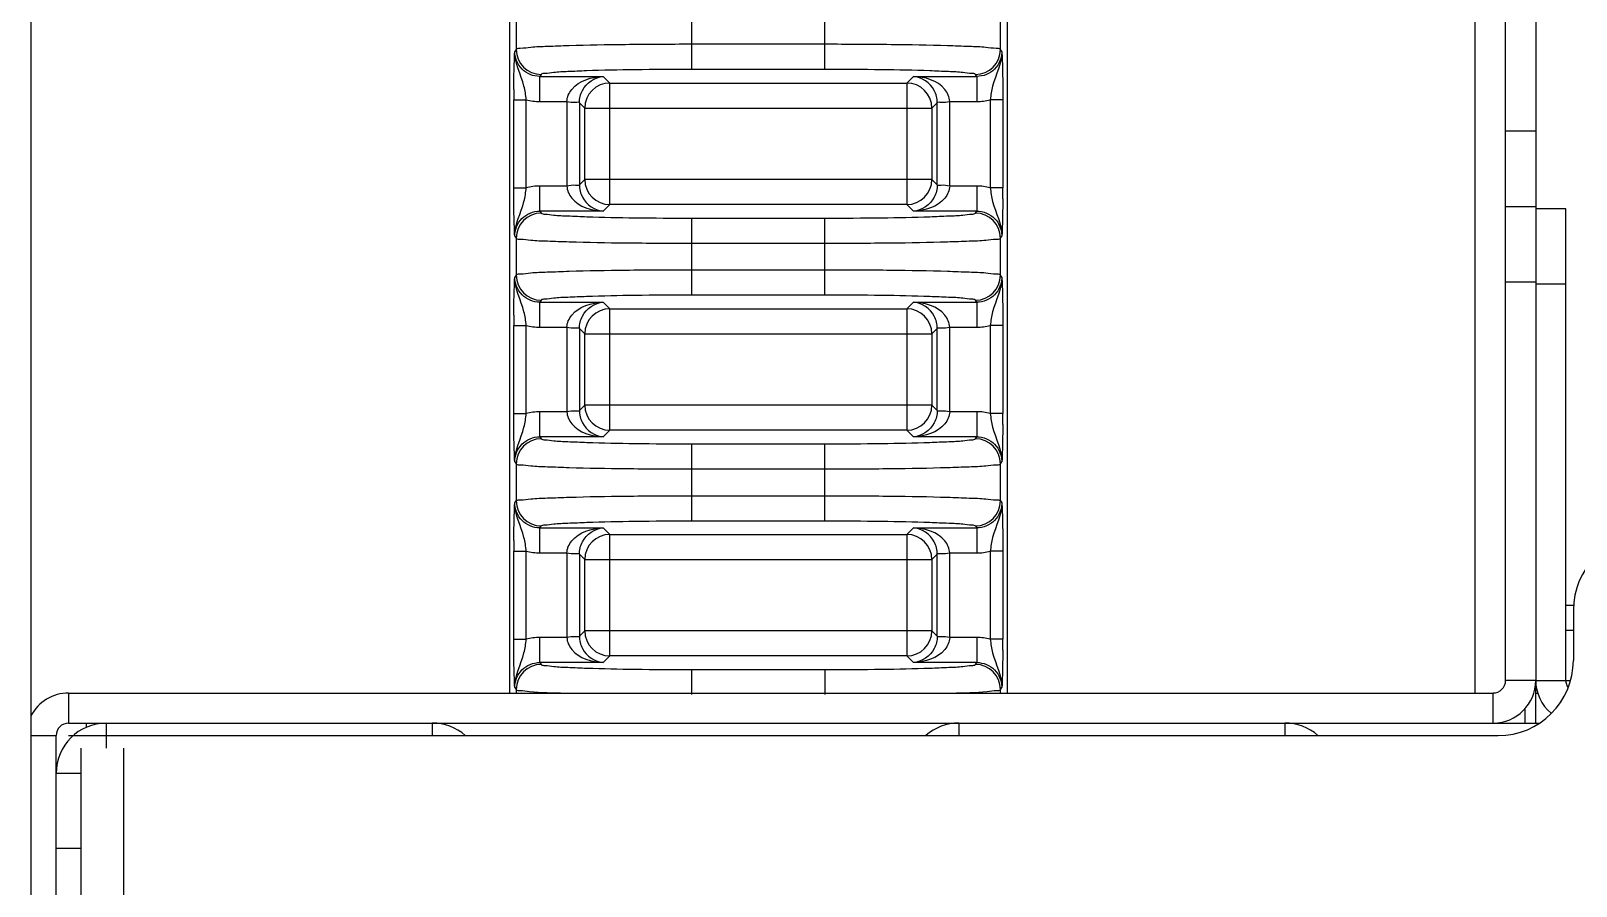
# Model space of a CAD drawing. Header units: millimetres. Extents: x 10297564 to 11610295, y -9287743 to -8409454.
# Drawn here: x 10506171 to 10507407, y -9091919 to -9091235 of the extents above; entities that cross this region are included whole.
import ezdxf

# ---------------------------------------------------------------- set-up
doc = ezdxf.new("R2010")
doc.units = ezdxf.units.MM
doc.header["$LTSCALE"] = 100
doc.layers.add('-0', color=7, linetype='Continuous')

# ---------------------------------------------------------------- blocks, each defined once
blk = doc.blocks.new('인버터 외형도')
at = {"layer": '-0', "linetype": 'Continuous'}
for p, q in [((102772.92, 38367.84), (102772.92, 43604.89)), ((103060.05, 42997.81), (103060.05, 42319.7)), ((103060.06, 42997.81), (103060.06, 42319.7)), ((103358.62, 42997.81), (103358.62, 42319.7)), ((103358.63, 42997.81), (103358.63, 42319.7)), ((103639.3, 42997.81), (103639.3, 42319.7)), ((103657.8, 42327.23), (103657.8, 43003.06)), ((103675.86, 43003.06), (103675.86, 42327.23)), ((103169.35, 42740.08), (103169.35, 42693.92)), ((103249.33, 42693.92), (103249.33, 42740.08)), ((103064.05, 42728.11), (103064.05, 42705.89)), ((103354.64, 42705.89), (103354.64, 42728.11)), ((103064.05, 42705.89), (103063.18, 42704.72)), ((103249.33, 42708.96), (103169.35, 42708.96)), ((103355.51, 42704.72), (103354.64, 42705.89)), ((103079.09, 42690.85), (103078.21, 42689.68)), ((103249.33, 42693.92), (103169.35, 42693.92)), ((103340.47, 42689.68), (103339.59, 42690.85)), ((103078.21, 42674.64), (103078.21, 42689.68)), ((103078.21, 42689.68), (103116.26, 42689.68)), ((103116.26, 42689.68), (103120.2, 42685.73)), ((103120.2, 42612.82), (103120.2, 42685.73)), ((103120.2, 42685.73), (103298.48, 42685.73)), ((103298.48, 42685.73), (103302.42, 42689.68)), ((103298.48, 42685.73), (103298.48, 42612.82)), ((103302.42, 42689.68), (103340.47, 42689.68)), ((103340.47, 42689.68), (103340.47, 42674.64)), ((103062.6, 42622.81), (103062.6, 42675.74)), ((103062.6, 42675.74), (103070.12, 42675.74)), ((103070.12, 42622.81), (103070.12, 42675.74)), ((103078.21, 42674.64), (103094.46, 42674.64)), ((103094.46, 42674.64), (103094.46, 42623.92)), ((103101.98, 42673.87), (103101.98, 42624.68)), ((103101.98, 42673.87), (103105.16, 42670.69)), ((103313.52, 42670.69), (103316.7, 42673.87)), ((103316.7, 42624.68), (103316.7, 42673.87)), ((103324.22, 42623.92), (103324.22, 42674.64)), ((103324.22, 42674.64), (103340.47, 42674.64)), ((103348.56, 42675.74), (103348.56, 42622.81)), ((103356.08, 42675.74), (103348.56, 42675.74)), ((103356.08, 42675.74), (103356.08, 42622.81)), ((103105.16, 42627.86), (103105.16, 42670.69)), ((103105.16, 42670.69), (103313.52, 42670.69)), ((103313.52, 42670.69), (103313.52, 42627.86)), ((103675.86, 42656.8), (103657.8, 42656.8)), ((103105.16, 42627.86), (103101.98, 42624.68)), ((103313.52, 42627.86), (103105.16, 42627.86)), ((103316.7, 42624.68), (103313.52, 42627.86)), ((103062.6, 42622.81), (103070.12, 42622.81)), ((103078.21, 42608.88), (103078.21, 42623.92)), ((103094.46, 42623.92), (103078.21, 42623.92)), ((103340.47, 42623.92), (103324.22, 42623.92)), ((103340.47, 42623.92), (103340.47, 42608.88)), ((103356.08, 42622.81), (103348.56, 42622.81)), ((103078.21, 42608.88), (103079.09, 42607.71)), ((103116.26, 42608.88), (103078.21, 42608.88)), ((103120.2, 42612.82), (103116.26, 42608.88)), ((103298.48, 42612.82), (103120.2, 42612.82)), ((103302.42, 42608.88), (103298.48, 42612.82)), ((103340.47, 42608.88), (103302.42, 42608.88)), ((103339.59, 42607.71), (103340.47, 42608.88)), ((103657.8, 42611.65), (103675.86, 42611.65)), ((103693.92, 42610.15), (103675.86, 42610.15)), ((103693.92, 42327.23), (103693.92, 42610.15)), ((103169.35, 42604.64), (103169.35, 42558.48)), ((103169.35, 42604.64), (103249.33, 42604.64)), ((103249.33, 42558.48), (103249.33, 42604.64)), ((103063.18, 42593.83), (103064.05, 42592.67)), ((103064.05, 42592.67), (103064.05, 42570.44)), ((103169.35, 42589.6), (103249.33, 42589.6)), ((103354.64, 42592.67), (103355.51, 42593.83)), ((103354.64, 42570.44), (103354.64, 42592.67)), ((103064.05, 42570.44), (103063.18, 42569.28)), ((103249.33, 42573.52), (103169.35, 42573.52)), ((103355.51, 42569.28), (103354.64, 42570.44)), ((103657.8, 42566.51), (103675.86, 42566.51)), ((103693.92, 42565), (103675.86, 42565)), ((103079.09, 42555.4), (103078.21, 42554.23)), ((103078.21, 42539.19), (103078.21, 42554.23)), ((103078.21, 42554.23), (103116.26, 42554.23)), ((103116.26, 42554.23), (103120.2, 42550.29)), ((103249.33, 42558.48), (103169.35, 42558.48)), ((103298.48, 42550.29), (103302.42, 42554.23)), ((103302.42, 42554.23), (103340.47, 42554.23)), ((103340.47, 42554.23), (103339.59, 42555.4)), ((103340.47, 42554.23), (103340.47, 42539.19)), ((103120.2, 42477.38), (103120.2, 42550.29)), ((103120.2, 42550.29), (103298.48, 42550.29)), ((103298.48, 42550.29), (103298.48, 42477.38)), ((103062.6, 42487.37), (103062.6, 42540.3)), ((103062.6, 42540.3), (103070.12, 42540.3)), ((103070.12, 42487.37), (103070.12, 42540.3)), ((103078.21, 42539.19), (103094.46, 42539.19)), ((103094.46, 42539.19), (103094.46, 42488.48)), ((103101.98, 42538.43), (103101.98, 42489.24)), ((103101.98, 42538.43), (103105.16, 42535.25)), ((103105.16, 42492.42), (103105.16, 42535.25)), ((103105.16, 42535.25), (103313.52, 42535.25)), ((103313.52, 42535.25), (103316.7, 42538.43)), ((103313.52, 42535.25), (103313.52, 42492.42)), ((103316.7, 42489.24), (103316.7, 42538.43)), ((103324.22, 42488.48), (103324.22, 42539.19)), ((103324.22, 42539.19), (103340.47, 42539.19)), ((103348.56, 42540.3), (103348.56, 42487.37)), ((103356.08, 42540.3), (103348.56, 42540.3)), ((103356.08, 42540.3), (103356.08, 42487.37)), ((103062.6, 42487.37), (103070.12, 42487.37)), ((103078.21, 42473.44), (103078.21, 42488.48)), ((103094.46, 42488.48), (103078.21, 42488.48)), ((103105.16, 42492.42), (103101.98, 42489.24)), ((103313.52, 42492.42), (103105.16, 42492.42)), ((103316.7, 42489.24), (103313.52, 42492.42)), ((103340.47, 42488.48), (103324.22, 42488.48)), ((103340.47, 42488.48), (103340.47, 42473.44)), ((103356.08, 42487.37), (103348.56, 42487.37)), ((103120.2, 42477.38), (103116.26, 42473.44)), ((103298.48, 42477.38), (103120.2, 42477.38)), ((103302.42, 42473.44), (103298.48, 42477.38)), ((103078.21, 42473.44), (103079.09, 42472.27)), ((103116.26, 42473.44), (103078.21, 42473.44)), ((103169.35, 42469.2), (103169.35, 42423.03)), ((103169.35, 42469.2), (103249.33, 42469.2)), ((103249.33, 42423.03), (103249.33, 42469.2)), ((103340.47, 42473.44), (103302.42, 42473.44)), ((103339.59, 42472.27), (103340.47, 42473.44)), ((103063.18, 42458.39), (103064.05, 42457.23)), ((103064.05, 42457.23), (103064.05, 42435)), ((103169.35, 42454.16), (103249.33, 42454.16)), ((103354.64, 42457.23), (103355.51, 42458.39)), ((103354.64, 42435), (103354.64, 42457.23)), ((103063.18, 42433.84), (103064.05, 42435)), ((103169.35, 42438.07), (103249.33, 42438.07)), ((103354.64, 42435), (103355.51, 42433.84)), ((103169.35, 42423.03), (103249.33, 42423.03)), ((103078.21, 42418.79), (103079.09, 42419.96)), ((103078.21, 42403.75), (103078.21, 42418.79)), ((103078.21, 42418.79), (103116.26, 42418.79)), ((103116.26, 42418.79), (103120.2, 42414.85)), ((103120.2, 42341.94), (103120.2, 42414.85)), ((103120.2, 42414.85), (103298.48, 42414.85)), ((103298.48, 42414.85), (103302.42, 42418.79)), ((103298.48, 42414.85), (103298.48, 42341.94)), ((103302.42, 42418.79), (103340.47, 42418.79)), ((103339.59, 42419.96), (103340.47, 42418.79)), ((103340.47, 42418.79), (103340.47, 42403.75)), ((103062.6, 42351.93), (103062.6, 42404.86)), ((103062.6, 42404.86), (103070.12, 42404.86)), ((103070.12, 42351.93), (103070.12, 42404.86)), ((103078.21, 42403.75), (103094.46, 42403.75)), ((103094.46, 42403.75), (103094.46, 42353.04)), ((103324.22, 42353.04), (103324.22, 42403.75)), ((103324.22, 42403.75), (103340.47, 42403.75)), ((103348.56, 42404.86), (103348.56, 42351.93)), ((103356.08, 42404.86), (103348.56, 42404.86)), ((103356.08, 42404.86), (103356.08, 42351.93)), ((103101.98, 42402.99), (103101.98, 42353.8)), ((103101.98, 42402.99), (103105.16, 42399.81)), ((103105.16, 42356.98), (103105.16, 42399.81)), ((103105.16, 42399.81), (103313.52, 42399.81)), ((103313.52, 42399.81), (103316.7, 42402.99)), ((103313.52, 42399.81), (103313.52, 42356.98)), ((103316.7, 42353.8), (103316.7, 42402.99)), ((103693.92, 42372.37), (103698.77, 42372.37)), ((103698.43, 42369.37), (103698.43, 42339.27)), ((103105.16, 42356.98), (103101.98, 42353.8)), ((103313.52, 42356.98), (103105.16, 42356.98)), ((103316.7, 42353.8), (103313.52, 42356.98)), ((103693.92, 42357.33), (103698.43, 42357.33)), ((103062.6, 42351.93), (103070.12, 42351.93)), ((103078.21, 42338), (103078.21, 42353.04)), ((103094.46, 42353.04), (103078.21, 42353.04)), ((103340.47, 42353.04), (103324.22, 42353.04)), ((103340.47, 42353.04), (103340.47, 42338)), ((103356.08, 42351.93), (103348.56, 42351.93)), ((103120.2, 42341.94), (103116.26, 42338)), ((103298.48, 42341.94), (103120.2, 42341.94)), ((103302.42, 42338), (103298.48, 42341.94)), ((103078.21, 42338), (103079.09, 42336.83)), ((103116.26, 42338), (103078.21, 42338)), ((103169.35, 42333.75), (103169.35, 42318.71)), ((103169.35, 42333.75), (103249.33, 42333.75)), ((103249.33, 42333.75), (103249.33, 42318.71)), ((103340.47, 42338), (103302.42, 42338)), ((103339.59, 42336.83), (103340.47, 42338)), ((102795.49, 42319.7), (103650.28, 42319.7)), ((102795.49, 42319.7), (102795.49, 42301.64)), ((103063.18, 42322.95), (103064.05, 42321.79)), ((103064.05, 42321.79), (103064.05, 42319.7)), ((103354.64, 42321.79), (103355.51, 42322.95)), ((103354.64, 42319.7), (103354.64, 42321.79)), ((103650.28, 42301.64), (103650.28, 42319.7)), ((103675.86, 42327.23), (103657.8, 42327.23)), ((103675.86, 42301.64), (103675.86, 42327.23)), ((103675.86, 42327.23), (103696.6, 42327.23)), ((103675.86, 42319.7), (103677.14, 42319.7)), ((103669.4, 42310.31), (103669.4, 42301.64)), ((102795.49, 42301.64), (103650.28, 42301.64)), ((102806.03, 42301.64), (102806.03, 42299.08)), ((102813.55, 42301.64), (102813.55, 42301.2)), ((102818.07, 42301.64), (102818.07, 42286.6)), ((103013.7, 42301.64), (103013.7, 42294.12)), ((103329.73, 42301.64), (103329.73, 42294.12)), ((103525.37, 42301.64), (103525.37, 42294.12)), ((103529.88, 42301.64), (103529.88, 42301.2)), ((103650.28, 42301.64), (103675.86, 42301.64)), ((103675.86, 42301.64), (103677.73, 42301.64)), ((102772.92, 42294.12), (102787.97, 42294.12)), ((102787.97, 40307.65), (102787.97, 42294.12)), ((102795.49, 42294.12), (103653.29, 42294.12)), ((102803.02, 40325.71), (102803.02, 42286.6)), ((102828.6, 40300.13), (102828.6, 42286.6)), ((102787.97, 42276.06), (102788.41, 42276.06)), ((102787.97, 42271.55), (102803.02, 42271.55)), ((102803.02, 42226.4), (102787.97, 42226.4))]:
    blk.add_line(p, q, dxfattribs=at)
for centre, radius, start, end in [((103079.1, 42705.9), 15.05, 180.05306, 269.96222), ((103339.58, 42705.9), 15.05, 270.03779, 359.94694), ((103992.49, 42675.74), 929.89, 179.62718, 179.99981), ((103120.22, 42670.68), 15.06, 90.06382, 179.93618), ((103298.46, 42670.68), 15.06, 0.06646, 89.93354), ((103078.23, 42704.86), 30.23, 254.43756, 269.96484), ((103340.45, 42704.86), 30.23, 270.03518, 285.5611), ((103120.22, 42627.88), 15.06, 180.06646, 269.93354), ((103298.46, 42627.88), 15.06, 270.06382, 359.93618), ((103078.23, 42593.68), 30.23, 90.03722, 105.56061), ((103340.45, 42593.7), 30.22, 74.43161, 89.96228), ((102428.46, 42622.81), 927.62, 359.59924, 359.99991), ((103079.1, 42592.65), 15.05, 90.03779, 179.94694), ((103339.58, 42592.65), 15.05, 0.05306, 89.96222), ((103079.1, 42570.46), 15.05, 180.05306, 269.96222), ((103339.58, 42570.46), 15.05, 270.03779, 359.94694), ((103992.49, 42540.3), 929.89, 179.62718, 179.99981), ((103120.22, 42535.24), 15.06, 90.06382, 179.93618), ((103298.46, 42535.24), 15.06, 0.06646, 89.93354), ((103078.23, 42569.42), 30.23, 254.43756, 269.96484), ((103340.45, 42569.42), 30.23, 270.03518, 285.5611), ((103078.23, 42458.24), 30.23, 90.03722, 105.56061), ((103120.22, 42492.44), 15.06, 180.06646, 269.93354), ((103298.46, 42492.43), 15.06, 270.06382, 359.93618), ((103340.45, 42458.26), 30.22, 74.43161, 89.96228), ((102428.46, 42487.37), 927.62, 359.59924, 359.99991), ((103079.1, 42457.21), 15.05, 90.03779, 179.94694), ((103339.58, 42457.21), 15.05, 0.05306, 89.96222), ((103079.1, 42435.02), 15.05, 180.05306, 269.96221), ((103339.58, 42435.02), 15.05, 270.03778, 359.94694), ((103120.22, 42399.8), 15.06, 90.06382, 179.93618), ((103298.46, 42399.79), 15.06, 0.06646, 89.93354), ((103743.58, 42369.37), 45.15, 90, 180), ((103987.7, 42404.87), 925.1, 179.60423, 180.00066), ((103078.24, 42434.05), 30.29, 254.45269, 269.94662), ((103340.45, 42433.98), 30.23, 270.0356, 285.56054), ((103120.22, 42356.99), 15.06, 180.06646, 269.93354), ((103298.46, 42356.99), 15.06, 270.06382, 359.93618), ((103078.23, 42322.8), 30.23, 90.03722, 105.56061), ((103340.45, 42322.82), 30.22, 74.43161, 89.96228), ((102428.46, 42351.93), 927.62, 359.59924, 359.99991), ((103653.29, 42339.27), 45.15, 270, 0), ((103079.1, 42321.77), 15.05, 90.03779, 179.94694), ((103339.58, 42321.77), 15.05, 0.05306, 89.96222), ((102795.49, 42294.12), 25.58, 90, 152.21151), ((103650.28, 42327.23), 25.58, 270, 0), ((103650.28, 42327.23), 7.52, 270, 0), ((103701.44, 42327.23), 25.58, 180, 230.16536), ((103701.44, 42327.23), 7.52, 180, 213.06779), ((102818.07, 42271.55), 30.1, 90, 180), ((102795.49, 42294.12), 7.52, 90, 180), ((103013.7, 42271.55), 30.1, 48.87509, 90), ((103329.73, 42271.55), 30.1, 90, 131.12491), ((103525.37, 42271.55), 30.1, 48.87509, 90)]:
    blk.add_arc(centre, radius, start, end, dxfattribs=at)
for points, knots in [([(103062.62, 42681.79), (103062.64, 42684.25), (103062.72, 42691.9), (103062.93, 42699.55), (103063.18, 42704.72)], [0, 0, 0, 0, 0.322166, 1, 1, 1, 1]), ([(103070.12, 42675.74), (103069.78, 42678.46), (103068.38, 42688.3), (103063.06, 42697.52), (103063.18, 42704.72)], [0, 0, 0, 0, 0.275105, 1, 1, 1, 1]), ([(103078.21, 42689.68), (103074.37, 42689.67), (103066.36, 42692.88), (103063.17, 42700.89), (103063.18, 42704.72)], [0, 0, 0, 0, 0.500119, 1, 1, 1, 1]), ([(103169.35, 42708.96), (103156.11, 42708.96), (103131.62, 42708.79), (103102.65, 42708.38), (103083.84, 42707.6), (103073.86, 42707.37), (103068.05, 42706.37), (103064.61, 42706.53), (103064.05, 42705.89)], [0, 0, 0, 0, 0.376748, 0.697645, 0.821957, 0.915773, 0.975754, 1, 1, 1, 1]), ([(103354.64, 42705.89), (103354.07, 42706.53), (103350.63, 42706.37), (103344.81, 42707.37), (103334.81, 42707.6), (103315.99, 42708.38), (103287.03, 42708.79), (103262.56, 42708.96), (103249.33, 42708.96)], [0, 0, 0, 0, 0.024285, 0.084388, 0.178387, 0.302854, 0.623642, 1, 1, 1, 1]), ([(103355.51, 42704.72), (103355.51, 42700.88), (103352.32, 42692.87), (103344.31, 42689.67), (103340.47, 42689.68)], [0, 0, 0, 0, 0.500133, 1, 1, 1, 1]), ([(103355.51, 42704.72), (103355.62, 42697.52), (103350.3, 42688.31), (103348.9, 42678.46), (103348.56, 42675.74)], [0, 0, 0, 0, 0.724595, 1, 1, 1, 1]), ([(103355.51, 42704.72), (103355.58, 42703.03), (103355.99, 42693.38), (103356.08, 42683.71), (103356.08, 42675.74)], [0, 0, 0, 0, 0.175479, 1, 1, 1, 1]), ([(103169.35, 42693.92), (103158, 42693.92), (103137.01, 42693.76), (103112.17, 42693.33), (103096.06, 42692.57), (103087.48, 42692.29), (103082.54, 42691.39), (103079.53, 42691.44), (103079.09, 42690.85)], [0, 0, 0, 0, 0.376613, 0.697396, 0.821674, 0.915489, 0.975525, 1, 1, 1, 1]), ([(103339.59, 42690.85), (103339.15, 42691.44), (103336.14, 42691.39), (103331.19, 42692.29), (103322.59, 42692.57), (103306.47, 42693.33), (103281.65, 42693.76), (103260.67, 42693.92), (103249.33, 42693.92)], [0, 0, 0, 0, 0.024516, 0.084671, 0.178669, 0.303103, 0.623777, 1, 1, 1, 1]), ([(103094.46, 42674.64), (103094.56, 42677.24), (103098.79, 42686.49), (103109.46, 42689.47), (103116.26, 42689.68)], [0, 0, 0, 0, 0.277015, 1, 1, 1, 1]), ([(103101.98, 42673.87), (103101.98, 42676.44), (103103.68, 42684.03), (103111.27, 42689.46), (103116.26, 42689.68)], [0, 0, 0, 0, 0.338868, 1, 1, 1, 1]), ([(103324.22, 42674.64), (103324.12, 42677.24), (103319.89, 42686.49), (103309.22, 42689.47), (103302.42, 42689.68)], [0, 0, 0, 0, 0.277007, 1, 1, 1, 1]), ([(103316.7, 42673.87), (103316.7, 42676.44), (103315.01, 42684.03), (103307.41, 42689.46), (103302.42, 42689.68)], [0, 0, 0, 0, 0.338881, 1, 1, 1, 1]), ([(103094.46, 42674.64), (103096.2, 42674.51), (103098.25, 42673.84), (103101.65, 42674.57), (103101.98, 42673.87)], [0, 0, 0, 0, 0.692692, 1, 1, 1, 1]), ([(103316.7, 42673.87), (103317.03, 42674.57), (103320.43, 42673.84), (103322.48, 42674.51), (103324.22, 42674.64)], [0, 0, 0, 0, 0.306912, 1, 1, 1, 1]), ([(103063.18, 42593.83), (103063.1, 42595.52), (103062.69, 42605.18), (103062.6, 42614.84), (103062.6, 42622.81)], [0, 0, 0, 0, 0.175482, 1, 1, 1, 1]), ([(103063.18, 42593.83), (103063.07, 42601.03), (103068.38, 42610.25), (103069.78, 42620.09), (103070.12, 42622.81)], [0, 0, 0, 0, 0.724596, 1, 1, 1, 1]), ([(103101.98, 42624.68), (103101.65, 42623.98), (103098.26, 42624.71), (103096.21, 42624.04), (103094.46, 42623.92)], [0, 0, 0, 0, 0.306912, 1, 1, 1, 1]), ([(103094.46, 42623.92), (103094.56, 42621.31), (103098.79, 42612.06), (103109.46, 42609.08), (103116.26, 42608.88)], [0, 0, 0, 0, 0.277007, 1, 1, 1, 1]), ([(103101.98, 42624.68), (103101.98, 42622.12), (103103.68, 42614.52), (103111.27, 42609.09), (103116.26, 42608.88)], [0, 0, 0, 0, 0.338881, 1, 1, 1, 1]), ([(103316.7, 42624.68), (103316.7, 42622.12), (103315.01, 42614.52), (103307.41, 42609.09), (103302.42, 42608.88)], [0, 0, 0, 0, 0.338868, 1, 1, 1, 1]), ([(103324.22, 42623.92), (103324.12, 42621.31), (103319.89, 42612.06), (103309.22, 42609.08), (103302.42, 42608.88)], [0, 0, 0, 0, 0.277015, 1, 1, 1, 1]), ([(103324.22, 42623.92), (103322.48, 42624.04), (103320.43, 42624.71), (103317.03, 42623.98), (103316.7, 42624.68)], [0, 0, 0, 0, 0.692692, 1, 1, 1, 1]), ([(103348.56, 42622.81), (103348.9, 42620.09), (103350.31, 42610.25), (103355.62, 42601.03), (103355.51, 42593.83)], [0, 0, 0, 0, 0.275247, 1, 1, 1, 1]), ([(103356.06, 42616.32), (103356.04, 42613.91), (103355.96, 42606.41), (103355.75, 42598.91), (103355.51, 42593.83)], [0, 0, 0, 0, 0.321898, 1, 1, 1, 1]), ([(103063.18, 42593.83), (103063.17, 42597.65), (103066.34, 42605.66), (103074.36, 42608.88), (103078.21, 42608.88)], [0, 0, 0, 0, 0.497939, 1, 1, 1, 1]), ([(103079.09, 42607.71), (103079.54, 42607.12), (103082.55, 42607.16), (103087.49, 42606.26), (103096.09, 42605.98), (103112.21, 42605.23), (103137.04, 42604.8), (103158.01, 42604.64), (103169.35, 42604.64)], [0, 0, 0, 0, 0.024516, 0.084671, 0.178669, 0.303103, 0.623777, 1, 1, 1, 1]), ([(103249.33, 42604.64), (103260.68, 42604.64), (103281.67, 42604.8), (103306.51, 42605.23), (103322.62, 42605.98), (103331.21, 42606.26), (103336.14, 42607.16), (103339.15, 42607.12), (103339.59, 42607.71)], [0, 0, 0, 0, 0.376613, 0.697396, 0.821674, 0.915489, 0.975525, 1, 1, 1, 1]), ([(103340.47, 42608.88), (103344.33, 42608.88), (103352.34, 42605.66), (103355.51, 42597.65), (103355.51, 42593.83)], [0, 0, 0, 0, 0.502151, 1, 1, 1, 1]), ([(103064.05, 42592.67), (103064.61, 42592.03), (103068.05, 42592.18), (103073.87, 42591.18), (103083.88, 42590.96), (103102.7, 42590.17), (103131.65, 42589.76), (103156.13, 42589.6), (103169.35, 42589.6)], [0, 0, 0, 0, 0.024285, 0.084388, 0.178387, 0.302854, 0.623642, 1, 1, 1, 1]), ([(103249.33, 42589.6), (103262.57, 42589.6), (103287.06, 42589.76), (103316.03, 42590.17), (103334.84, 42590.96), (103344.83, 42591.19), (103350.64, 42592.18), (103354.07, 42592.03), (103354.64, 42592.67)], [0, 0, 0, 0, 0.376748, 0.697645, 0.821957, 0.915773, 0.975754, 1, 1, 1, 1]), ([(103169.35, 42573.52), (103156.11, 42573.52), (103131.62, 42573.35), (103102.65, 42572.94), (103083.84, 42572.15), (103073.86, 42571.93), (103068.05, 42570.93), (103064.61, 42571.09), (103064.05, 42570.44)], [0, 0, 0, 0, 0.376748, 0.697645, 0.821957, 0.915773, 0.975754, 1, 1, 1, 1]), ([(103354.64, 42570.44), (103354.07, 42571.09), (103350.63, 42570.93), (103344.81, 42571.93), (103334.81, 42572.16), (103315.99, 42572.94), (103287.03, 42573.35), (103262.56, 42573.52), (103249.33, 42573.52)], [0, 0, 0, 0, 0.024285, 0.084388, 0.178387, 0.302854, 0.623642, 1, 1, 1, 1]), ([(103062.62, 42546.35), (103062.64, 42548.81), (103062.72, 42556.46), (103062.93, 42564.11), (103063.18, 42569.28)], [0, 0, 0, 0, 0.322166, 1, 1, 1, 1]), ([(103070.12, 42540.3), (103069.78, 42543.02), (103068.38, 42552.86), (103063.06, 42562.08), (103063.18, 42569.28)], [0, 0, 0, 0, 0.275105, 1, 1, 1, 1]), ([(103078.21, 42554.23), (103074.37, 42554.23), (103066.36, 42557.44), (103063.17, 42565.44), (103063.18, 42569.28)], [0, 0, 0, 0, 0.500119, 1, 1, 1, 1]), ([(103355.51, 42569.28), (103355.51, 42565.44), (103352.32, 42557.43), (103344.31, 42554.23), (103340.47, 42554.23)], [0, 0, 0, 0, 0.500133, 1, 1, 1, 1]), ([(103355.51, 42569.28), (103355.62, 42562.08), (103350.3, 42552.87), (103348.9, 42543.02), (103348.56, 42540.3)], [0, 0, 0, 0, 0.724595, 1, 1, 1, 1]), ([(103355.51, 42569.28), (103355.58, 42567.59), (103355.99, 42557.94), (103356.08, 42548.27), (103356.08, 42540.3)], [0, 0, 0, 0, 0.175479, 1, 1, 1, 1]), ([(103169.35, 42558.48), (103158, 42558.48), (103137.01, 42558.31), (103112.17, 42557.89), (103096.06, 42557.13), (103087.48, 42556.85), (103082.54, 42555.95), (103079.53, 42555.99), (103079.09, 42555.4)], [0, 0, 0, 0, 0.376613, 0.697396, 0.821674, 0.915489, 0.975525, 1, 1, 1, 1]), ([(103094.46, 42539.19), (103094.56, 42541.8), (103098.79, 42551.05), (103109.46, 42554.03), (103116.26, 42554.23)], [0, 0, 0, 0, 0.277015, 1, 1, 1, 1]), ([(103101.98, 42538.43), (103101.98, 42540.99), (103103.68, 42548.59), (103111.27, 42554.02), (103116.26, 42554.23)], [0, 0, 0, 0, 0.338868, 1, 1, 1, 1]), ([(103339.59, 42555.4), (103339.15, 42555.99), (103336.14, 42555.95), (103331.19, 42556.85), (103322.59, 42557.13), (103306.47, 42557.89), (103281.65, 42558.32), (103260.67, 42558.48), (103249.33, 42558.48)], [0, 0, 0, 0, 0.024516, 0.084671, 0.178669, 0.303103, 0.623777, 1, 1, 1, 1]), ([(103324.22, 42539.19), (103324.12, 42541.8), (103319.89, 42551.05), (103309.22, 42554.03), (103302.42, 42554.23)], [0, 0, 0, 0, 0.277007, 1, 1, 1, 1]), ([(103316.7, 42538.43), (103316.7, 42540.99), (103315.01, 42548.59), (103307.41, 42554.02), (103302.42, 42554.23)], [0, 0, 0, 0, 0.338881, 1, 1, 1, 1]), ([(103094.46, 42539.19), (103096.2, 42539.07), (103098.25, 42538.4), (103101.65, 42539.13), (103101.98, 42538.43)], [0, 0, 0, 0, 0.692692, 1, 1, 1, 1]), ([(103316.7, 42538.43), (103317.03, 42539.13), (103320.43, 42538.4), (103322.48, 42539.07), (103324.22, 42539.19)], [0, 0, 0, 0, 0.306912, 1, 1, 1, 1]), ([(103063.18, 42458.39), (103063.1, 42460.08), (103062.69, 42469.74), (103062.6, 42479.4), (103062.6, 42487.37)], [0, 0, 0, 0, 0.175482, 1, 1, 1, 1]), ([(103063.18, 42458.39), (103063.07, 42465.59), (103068.38, 42474.81), (103069.78, 42484.65), (103070.12, 42487.37)], [0, 0, 0, 0, 0.724596, 1, 1, 1, 1]), ([(103101.98, 42489.24), (103101.65, 42488.54), (103098.26, 42489.27), (103096.21, 42488.6), (103094.46, 42488.48)], [0, 0, 0, 0, 0.306912, 1, 1, 1, 1]), ([(103094.46, 42488.48), (103094.56, 42485.87), (103098.79, 42476.62), (103109.46, 42473.64), (103116.26, 42473.44)], [0, 0, 0, 0, 0.277007, 1, 1, 1, 1]), ([(103101.98, 42489.24), (103101.98, 42486.68), (103103.68, 42479.08), (103111.27, 42473.65), (103116.26, 42473.44)], [0, 0, 0, 0, 0.338881, 1, 1, 1, 1]), ([(103316.7, 42489.24), (103316.7, 42486.68), (103315.01, 42479.08), (103307.41, 42473.65), (103302.42, 42473.44)], [0, 0, 0, 0, 0.338868, 1, 1, 1, 1]), ([(103324.22, 42488.48), (103324.12, 42485.87), (103319.89, 42476.62), (103309.22, 42473.64), (103302.42, 42473.44)], [0, 0, 0, 0, 0.277015, 1, 1, 1, 1]), ([(103324.22, 42488.48), (103322.48, 42488.6), (103320.43, 42489.27), (103317.03, 42488.54), (103316.7, 42489.24)], [0, 0, 0, 0, 0.692692, 1, 1, 1, 1]), ([(103348.56, 42487.37), (103348.9, 42484.65), (103350.31, 42474.81), (103355.62, 42465.59), (103355.51, 42458.39)], [0, 0, 0, 0, 0.275247, 1, 1, 1, 1]), ([(103356.06, 42480.88), (103356.04, 42478.47), (103355.96, 42470.97), (103355.75, 42463.47), (103355.51, 42458.39)], [0, 0, 0, 0, 0.321898, 1, 1, 1, 1]), ([(103063.18, 42458.39), (103063.17, 42462.21), (103066.34, 42470.22), (103074.36, 42473.44), (103078.21, 42473.44)], [0, 0, 0, 0, 0.497939, 1, 1, 1, 1]), ([(103079.09, 42472.27), (103079.54, 42471.68), (103082.55, 42471.72), (103087.49, 42470.82), (103096.09, 42470.54), (103112.21, 42469.78), (103137.04, 42469.36), (103158.01, 42469.2), (103169.35, 42469.2)], [0, 0, 0, 0, 0.024516, 0.084671, 0.178669, 0.303103, 0.623777, 1, 1, 1, 1]), ([(103249.33, 42469.2), (103260.68, 42469.2), (103281.67, 42469.36), (103306.51, 42469.79), (103322.62, 42470.54), (103331.21, 42470.82), (103336.14, 42471.72), (103339.15, 42471.68), (103339.59, 42472.27)], [0, 0, 0, 0, 0.376613, 0.697396, 0.821674, 0.915489, 0.975525, 1, 1, 1, 1]), ([(103340.47, 42473.44), (103344.33, 42473.44), (103352.34, 42470.22), (103355.51, 42462.21), (103355.51, 42458.39)], [0, 0, 0, 0, 0.502151, 1, 1, 1, 1]), ([(103064.05, 42457.23), (103064.61, 42456.58), (103068.05, 42456.74), (103073.87, 42455.74), (103083.88, 42455.51), (103102.7, 42454.73), (103131.65, 42454.32), (103156.13, 42454.16), (103169.35, 42454.16)], [0, 0, 0, 0, 0.024285, 0.084388, 0.178387, 0.302854, 0.623642, 1, 1, 1, 1]), ([(103249.33, 42454.16), (103262.57, 42454.16), (103287.06, 42454.32), (103316.03, 42454.73), (103334.84, 42455.52), (103344.83, 42455.74), (103350.64, 42456.74), (103354.07, 42456.59), (103354.64, 42457.23)], [0, 0, 0, 0, 0.376748, 0.697645, 0.821957, 0.915773, 0.975754, 1, 1, 1, 1]), ([(103062.62, 42411.26), (103062.64, 42413.69), (103062.72, 42421.22), (103062.94, 42428.74), (103063.18, 42433.84)], [0, 0, 0, 0, 0.321938, 1, 1, 1, 1]), ([(103070.12, 42404.86), (103069.78, 42407.58), (103068.38, 42417.42), (103063.06, 42426.64), (103063.18, 42433.84)], [0, 0, 0, 0, 0.275194, 1, 1, 1, 1]), ([(103078.21, 42418.79), (103074.37, 42418.79), (103066.36, 42421.99), (103063.17, 42430), (103063.18, 42433.84)], [0, 0, 0, 0, 0.500275, 1, 1, 1, 1]), ([(103064.05, 42435), (103064.61, 42435.65), (103068.06, 42435.49), (103073.88, 42436.49), (103083.88, 42436.72), (103102.7, 42437.5), (103131.65, 42437.91), (103156.13, 42438.07), (103169.35, 42438.07)], [0, 0, 0, 0, 0.024293, 0.084405, 0.178415, 0.302898, 0.623686, 1, 1, 1, 1]), ([(103249.33, 42438.07), (103262.56, 42438.07), (103287.05, 42437.91), (103316.02, 42437.5), (103334.83, 42436.71), (103344.82, 42436.49), (103350.63, 42435.49), (103354.07, 42435.64), (103354.64, 42435)], [0, 0, 0, 0, 0.376596, 0.697509, 0.821858, 0.91572, 0.975736, 1, 1, 1, 1]), ([(103355.51, 42433.84), (103355.51, 42430.02), (103352.34, 42422.01), (103344.32, 42418.79), (103340.47, 42418.79)], [0, 0, 0, 0, 0.498074, 1, 1, 1, 1]), ([(103355.51, 42433.84), (103355.62, 42426.64), (103350.3, 42417.42), (103348.9, 42407.58), (103348.56, 42404.86)], [0, 0, 0, 0, 0.724604, 1, 1, 1, 1]), ([(103355.51, 42433.84), (103355.59, 42432.15), (103355.99, 42422.49), (103356.08, 42412.83), (103356.08, 42404.86)], [0, 0, 0, 0, 0.175484, 1, 1, 1, 1]), ([(103079.09, 42419.96), (103079.54, 42420.55), (103082.55, 42420.51), (103087.5, 42421.41), (103096.09, 42421.69), (103112.21, 42422.45), (103137.04, 42422.87), (103158.02, 42423.03), (103169.35, 42423.03)], [0, 0, 0, 0, 0.024524, 0.084688, 0.178698, 0.303147, 0.623821, 1, 1, 1, 1]), ([(103249.33, 42423.03), (103260.67, 42423.03), (103281.66, 42422.87), (103306.5, 42422.45), (103322.61, 42421.69), (103331.2, 42421.41), (103336.14, 42420.51), (103339.15, 42420.55), (103339.59, 42419.96)], [0, 0, 0, 0, 0.376461, 0.69726, 0.821575, 0.915436, 0.975507, 1, 1, 1, 1]), ([(103094.46, 42403.75), (103094.56, 42406.36), (103098.79, 42415.61), (103109.46, 42418.59), (103116.26, 42418.79)], [0, 0, 0, 0, 0.277015, 1, 1, 1, 1]), ([(103101.98, 42402.99), (103101.98, 42405.55), (103103.68, 42413.15), (103111.27, 42418.58), (103116.26, 42418.79)], [0, 0, 0, 0, 0.338868, 1, 1, 1, 1]), ([(103316.7, 42402.99), (103316.7, 42405.55), (103315.01, 42413.15), (103307.41, 42418.58), (103302.42, 42418.79)], [0, 0, 0, 0, 0.338881, 1, 1, 1, 1]), ([(103324.22, 42403.75), (103324.12, 42406.36), (103319.89, 42415.61), (103309.22, 42418.59), (103302.42, 42418.79)], [0, 0, 0, 0, 0.277007, 1, 1, 1, 1]), ([(103094.46, 42403.75), (103096.2, 42403.63), (103098.25, 42402.96), (103101.65, 42403.69), (103101.98, 42402.99)], [0, 0, 0, 0, 0.692692, 1, 1, 1, 1]), ([(103316.7, 42402.99), (103317.03, 42403.69), (103320.43, 42402.96), (103322.48, 42403.63), (103324.22, 42403.75)], [0, 0, 0, 0, 0.306912, 1, 1, 1, 1]), ([(103063.18, 42322.95), (103063.1, 42324.64), (103062.69, 42334.29), (103062.6, 42343.96), (103062.6, 42351.93)], [0, 0, 0, 0, 0.175482, 1, 1, 1, 1]), ([(103063.18, 42322.95), (103063.07, 42330.15), (103068.38, 42339.36), (103069.78, 42349.21), (103070.12, 42351.93)], [0, 0, 0, 0, 0.724596, 1, 1, 1, 1]), ([(103101.98, 42353.8), (103101.65, 42353.1), (103098.26, 42353.83), (103096.21, 42353.16), (103094.46, 42353.04)], [0, 0, 0, 0, 0.306912, 1, 1, 1, 1]), ([(103094.46, 42353.04), (103094.56, 42350.43), (103098.79, 42341.18), (103109.46, 42338.2), (103116.26, 42338)], [0, 0, 0, 0, 0.277007, 1, 1, 1, 1]), ([(103101.98, 42353.8), (103101.98, 42351.24), (103103.68, 42343.64), (103111.27, 42338.21), (103116.26, 42338)], [0, 0, 0, 0, 0.338881, 1, 1, 1, 1]), ([(103316.7, 42353.8), (103316.7, 42351.24), (103315.01, 42343.64), (103307.41, 42338.21), (103302.42, 42338)], [0, 0, 0, 0, 0.338868, 1, 1, 1, 1]), ([(103324.22, 42353.04), (103324.12, 42350.43), (103319.89, 42341.18), (103309.22, 42338.2), (103302.42, 42338)], [0, 0, 0, 0, 0.277015, 1, 1, 1, 1]), ([(103324.22, 42353.04), (103322.48, 42353.16), (103320.43, 42353.83), (103317.03, 42353.1), (103316.7, 42353.8)], [0, 0, 0, 0, 0.692692, 1, 1, 1, 1]), ([(103348.56, 42351.93), (103348.9, 42349.21), (103350.31, 42339.37), (103355.62, 42330.15), (103355.51, 42322.95)], [0, 0, 0, 0, 0.275247, 1, 1, 1, 1]), ([(103356.06, 42345.44), (103356.04, 42343.03), (103355.96, 42335.53), (103355.75, 42328.03), (103355.51, 42322.95)], [0, 0, 0, 0, 0.321898, 1, 1, 1, 1]), ([(103063.18, 42322.95), (103063.17, 42326.77), (103066.34, 42334.78), (103074.36, 42338), (103078.21, 42338)], [0, 0, 0, 0, 0.497939, 1, 1, 1, 1]), ([(103079.09, 42336.83), (103079.54, 42336.24), (103082.55, 42336.28), (103087.49, 42335.38), (103096.09, 42335.1), (103112.21, 42334.34), (103137.04, 42333.92), (103158.01, 42333.75), (103169.35, 42333.75)], [0, 0, 0, 0, 0.024516, 0.084671, 0.178669, 0.303103, 0.623777, 1, 1, 1, 1]), ([(103249.33, 42333.75), (103260.68, 42333.75), (103281.67, 42333.92), (103306.51, 42334.34), (103322.62, 42335.1), (103331.21, 42335.38), (103336.14, 42336.28), (103339.15, 42336.24), (103339.59, 42336.83)], [0, 0, 0, 0, 0.376613, 0.697396, 0.821674, 0.915489, 0.975525, 1, 1, 1, 1]), ([(103340.47, 42338), (103344.33, 42338), (103352.34, 42334.78), (103355.51, 42326.77), (103355.51, 42322.95)], [0, 0, 0, 0, 0.502151, 1, 1, 1, 1]), ([(103064.05, 42321.79), (103064.57, 42321.19), (103067.72, 42321.3), (103076.86, 42319.81), (103086.2, 42319.91), (103093.25, 42319.69)], [0, 0, 0, 0, 0.080561, 0.278581, 1, 1, 1, 1]), ([(103325.63, 42319.69), (103332.63, 42319.91), (103341.91, 42319.82), (103350.99, 42321.3), (103354.12, 42321.2), (103354.64, 42321.79)], [0, 0, 0, 0, 0.721445, 0.919403, 1, 1, 1, 1])]:
    blk.add_open_spline(points, degree=3, knots=knots, dxfattribs=at)

msp = doc.modelspace()

# ---------------------------------------------------------------- block references
at = {"xscale": 1.333333333333333, "yscale": 1.333333333333333, "zscale": 1.333333333333333}
msp.add_blockref('인버터 외형도', (10369140.6, -9148191), dxfattribs=at)

doc.saveas('drawing.dxf')
